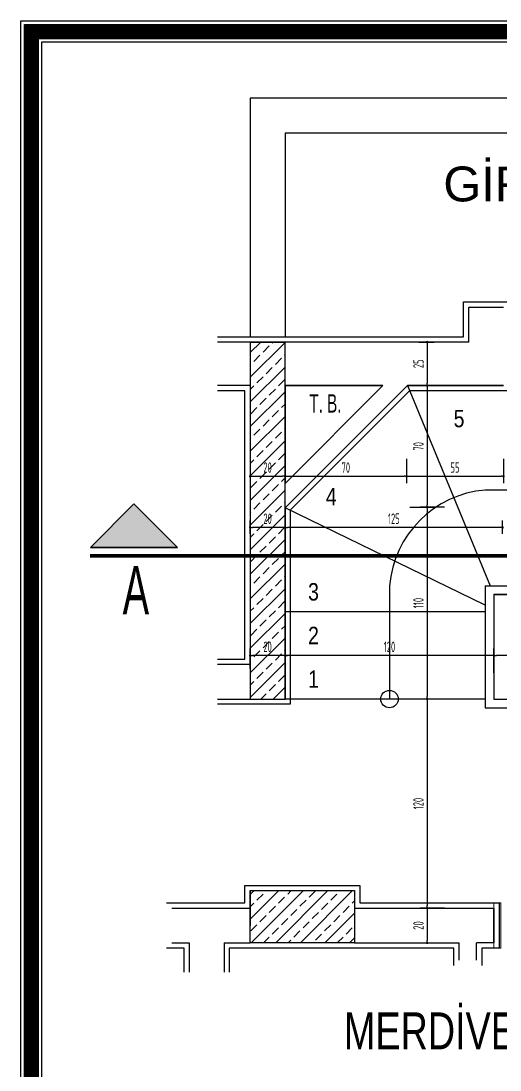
# Model space of a CAD drawing. Extents: x 41749 to 92598, y -24291 to 29432.
# Drawn here: x 87702 to 88390, y -22896 to -21391 of the extents above; entities that cross this region are included whole.
import ezdxf

# ---------------------------------------------------------------- set-up
doc = ezdxf.new("R2010")
doc.units = 0
doc.header["$MEASUREMENT"] = 0
doc.header["$PDMODE"] = 3
doc.linetypes.add('DASHED', pattern=[0.75, 0.5, -0.25])
doc.layers.get('0').update_dxf_attribs({"linetype": 'CONTINUOUS'})
doc.layers.get('Defpoints').update_dxf_attribs({"linetype": 'CONTINUOUS'})
for name, color, linetype in [('DUVAR', 6, 'CONTINUOUS'), ('İÇ ÖLÇÜ', 95, 'CONTINUOUS'), ('KOLON', 5, 'CONTINUOUS'), ('MAHAL', 21, 'CONTINUOUS'), ('MERBAS', 231, 'CONTINUOUS'), ('MERDIVEN', 3, 'CONTINUOUS'), ('pafta ismi', 4, 'CONTINUOUS'), ('SIVA', 7, 'CONTINUOUS'), ('tar', 12, 'CONTINUOUS'), ('YAZI', 7, 'CONTINUOUS')]:
    doc.layers.add(name, color=color, linetype=linetype)
doc.layers.add('KAPI-KASA', color=34, linetype='CONTINUOUS', lineweight=20)
doc.styles.add('2', font='swisscl.ttf', dxfattribs={"height": 13})
doc.styles.add('mahal', font='arial.ttf', dxfattribs={"height": 70})
doc.styles.add('OLCU', font='isocpeur.ttf', dxfattribs={"width": 0.59})
doc.styles.add('POZ', font='arial.ttf', dxfattribs={"width": 0.8, "height": 12.5})
doc.dimstyles.new('OLCU3', dxfattribs={"dimscale": 0.5, "dimtxt": 30, "dimasz": 7, "dimexe": 20, "dimexo": 0, "dimgap": 10, "dimtad": 1, "dimdec": 4, "dimrnd": 0.5, "dimdsep": 46, "dimtxsty": 'OLCU', "dimblk1": 'DOT', "dimblk2": 'DOT', "dimsah": 1, "dimcen": 0.09, "dimclrt": 4, "dimadec": 0, "dimazin": 0, "dimtfac": 1, "dimtdec": 4, "dimtix": 1, "dimtmove": 2, "dimatfit": 3, "dimfxl": 0, "dimtolj": 1, "dimtzin": 0, "dimarcsym": 0})

# ---------------------------------------------------------------- blocks, each defined once
blk = doc.blocks.new('DOT')
at = {"color": 0, "linetype": 'ByBlock'}
blk.add_line((-0.5, 0), (-1, 0), dxfattribs=at)
at = {"color": 0, "linetype": 'ByBlock', "const_width": 0.5}
blk.add_lwpolyline([(-0.25, 0, 1), (0.25, 0, 1)], format="xyb", close=True, dxfattribs=at)
blk = doc.blocks.new('*D2595')
at = {"layer": 'Defpoints', "color": 0, "transparency": 16777216}
for p in [(88031, -21944.5), (88081, -21944.5), (88081, -22044.2)]:
    blk.add_point(p, dxfattribs=at)
at = {"layer": 'İÇ ÖLÇÜ', "color": 0, "lineweight": -2, "transparency": 16777216}
for p, q in [((88031, -22019.2), (88031, -22054.2)), ((88081, -22019.2), (88081, -22054.2)), ((88034.5, -22044.2), (88077.5, -22044.2))]:
    blk.add_line(p, q, dxfattribs=at)
at = {"layer": 'İÇ ÖLÇÜ', "color": 0, "lineweight": -2, "transparency": 16777216, "xscale": 3.5, "yscale": 3.5, "zscale": 3.5, "rotation": 180}
blk.add_blockref('DOT', (88031, -22044.2), dxfattribs=at)
at = {"layer": 'İÇ ÖLÇÜ', "color": 0, "lineweight": -2, "transparency": 16777216, "xscale": 3.5, "yscale": 3.5, "zscale": 3.5}
blk.add_blockref('DOT', (88081, -22044.2), dxfattribs=at)
at = {"layer": 'İÇ ÖLÇÜ', "color": 4, "transparency": 16777216, "insert": (88056, -22031.7), "char_height": 15, "attachment_point": 5, "style": 'OLCU'}
blk.add_mtext('\\A1;20', dxfattribs=at)
blk = doc.blocks.new('*D2596')
at = {"layer": 'Defpoints', "color": 0, "transparency": 16777216}
for p in [(88255.5, -21914), (88081, -21944.5), (88255.5, -22044.2)]:
    blk.add_point(p, dxfattribs=at)
at = {"layer": 'İÇ ÖLÇÜ', "color": 0, "lineweight": -2, "transparency": 16777216}
for p, q in [((88081, -22019.2), (88081, -22054.2)), ((88255.5, -22019.2), (88255.5, -22054.2)), ((88084.5, -22044.2), (88252, -22044.2))]:
    blk.add_line(p, q, dxfattribs=at)
at = {"layer": 'İÇ ÖLÇÜ', "color": 0, "lineweight": -2, "transparency": 16777216, "xscale": 3.5, "yscale": 3.5, "zscale": 3.5, "rotation": 180}
blk.add_blockref('DOT', (88081, -22044.2), dxfattribs=at)
at = {"layer": 'İÇ ÖLÇÜ', "color": 0, "lineweight": -2, "transparency": 16777216, "xscale": 3.5, "yscale": 3.5, "zscale": 3.5}
blk.add_blockref('DOT', (88255.5, -22044.2), dxfattribs=at)
at = {"layer": 'İÇ ÖLÇÜ', "color": 4, "transparency": 16777216, "insert": (88168.3, -22031.7), "char_height": 15, "attachment_point": 5, "style": 'OLCU'}
blk.add_mtext('\\A1;70', dxfattribs=at)
blk = doc.blocks.new('*D2597')
at = {"layer": 'Defpoints', "color": 0, "transparency": 16777216}
for p in [(88394.8, -21857.7), (88255.5, -21914), (88394.8, -22044.2)]:
    blk.add_point(p, dxfattribs=at)
at = {"layer": 'İÇ ÖLÇÜ', "color": 0, "lineweight": -2, "transparency": 16777216}
for p, q in [((88255.5, -22019.2), (88255.5, -22054.2)), ((88394.8, -22019.2), (88394.8, -22054.2)), ((88259, -22044.2), (88391.3, -22044.2))]:
    blk.add_line(p, q, dxfattribs=at)
at = {"layer": 'İÇ ÖLÇÜ', "color": 0, "lineweight": -2, "transparency": 16777216, "xscale": 3.5, "yscale": 3.5, "zscale": 3.5, "rotation": 180}
blk.add_blockref('DOT', (88255.5, -22044.2), dxfattribs=at)
at = {"layer": 'İÇ ÖLÇÜ', "color": 0, "lineweight": -2, "transparency": 16777216, "xscale": 3.5, "yscale": 3.5, "zscale": 3.5}
blk.add_blockref('DOT', (88394.8, -22044.2), dxfattribs=at)
at = {"layer": 'İÇ ÖLÇÜ', "color": 4, "transparency": 16777216, "insert": (88325.1, -22031.7), "char_height": 15, "attachment_point": 5, "style": 'OLCU'}
blk.add_mtext('\\A1;55', dxfattribs=at)
blk = doc.blocks.new('*D2605')
at = {"layer": 'Defpoints', "color": 0, "transparency": 16777216}
for p in [(88081, -22117.6), (88081, -22127), (88393.5, -22127)]:
    blk.add_point(p, dxfattribs=at)
at = {"layer": 'İÇ ÖLÇÜ', "color": 0, "lineweight": -2, "transparency": 16777216}
for p, q in [((88081, -22127), (88081, -22107.6)), ((88390, -22117.6), (88084.5, -22117.6)), ((88393.5, -22127), (88393.5, -22107.6))]:
    blk.add_line(p, q, dxfattribs=at)
at = {"layer": 'İÇ ÖLÇÜ', "color": 0, "lineweight": -2, "transparency": 16777216, "xscale": 3.5, "yscale": 3.5, "zscale": 3.5, "rotation": 180}
blk.add_blockref('DOT', (88081, -22117.6), dxfattribs=at)
at = {"layer": 'İÇ ÖLÇÜ', "color": 0, "lineweight": -2, "transparency": 16777216, "xscale": 3.5, "yscale": 3.5, "zscale": 3.5}
blk.add_blockref('DOT', (88393.5, -22117.6), dxfattribs=at)
at = {"layer": 'İÇ ÖLÇÜ', "color": 4, "transparency": 16777216, "insert": (88237.3, -22105.1), "char_height": 15, "attachment_point": 5, "style": 'OLCU'}
blk.add_mtext('\\A1;125', dxfattribs=at)
blk = doc.blocks.new('*D2606')
at = {"layer": 'Defpoints', "color": 0, "transparency": 16777216}
for p in [(88031, -22117.6), (88031, -22127), (88081, -22127)]:
    blk.add_point(p, dxfattribs=at)
at = {"layer": 'İÇ ÖLÇÜ', "color": 0, "lineweight": -2, "transparency": 16777216}
for p, q in [((88031, -22127), (88031, -22107.6)), ((88077.5, -22117.6), (88034.5, -22117.6)), ((88081, -22127), (88081, -22107.6))]:
    blk.add_line(p, q, dxfattribs=at)
at = {"layer": 'İÇ ÖLÇÜ', "color": 0, "lineweight": -2, "transparency": 16777216, "xscale": 3.5, "yscale": 3.5, "zscale": 3.5, "rotation": 180}
blk.add_blockref('DOT', (88031, -22117.6), dxfattribs=at)
at = {"layer": 'İÇ ÖLÇÜ', "color": 0, "lineweight": -2, "transparency": 16777216, "xscale": 3.5, "yscale": 3.5, "zscale": 3.5}
blk.add_blockref('DOT', (88081, -22117.6), dxfattribs=at)
at = {"layer": 'İÇ ÖLÇÜ', "color": 4, "transparency": 16777216, "insert": (88056, -22105.1), "char_height": 15, "attachment_point": 5, "style": 'OLCU'}
blk.add_mtext('\\A1;20', dxfattribs=at)
blk = doc.blocks.new('*D2609')
at = {"layer": 'Defpoints', "color": 0, "transparency": 16777216}
for p in [(88381, -22301.5), (88381, -22334.5), (88706, -22334.5)]:
    blk.add_point(p, dxfattribs=at)
at = {"layer": 'İÇ ÖLÇÜ', "color": 0, "lineweight": -2, "transparency": 16777216}
for p, q in [((88381, -22326.5), (88381, -22291.5)), ((88706, -22326.5), (88706, -22291.5)), ((88702.5, -22301.5), (88384.5, -22301.5))]:
    blk.add_line(p, q, dxfattribs=at)
at = {"layer": 'İÇ ÖLÇÜ', "color": 0, "lineweight": -2, "transparency": 16777216, "xscale": 3.5, "yscale": 3.5, "zscale": 3.5, "rotation": 180}
blk.add_blockref('DOT', (88381, -22301.5), dxfattribs=at)
at = {"layer": 'İÇ ÖLÇÜ', "color": 0, "lineweight": -2, "transparency": 16777216, "xscale": 3.5, "yscale": 3.5, "zscale": 3.5}
blk.add_blockref('DOT', (88706, -22301.5), dxfattribs=at)
at = {"layer": 'İÇ ÖLÇÜ', "color": 4, "transparency": 16777216, "insert": (88543.5, -22289), "char_height": 15, "attachment_point": 5, "style": 'OLCU'}
blk.add_mtext('\\A1;130', dxfattribs=at)
blk = doc.blocks.new('*D2610')
at = {"layer": 'Defpoints', "color": 0, "transparency": 16777216}
for p in [(88081, -22301.5), (88081, -22320.3), (88381, -22334.5)]:
    blk.add_point(p, dxfattribs=at)
at = {"layer": 'İÇ ÖLÇÜ', "color": 0, "lineweight": -2, "transparency": 16777216}
for p, q in [((88081, -22320.3), (88081, -22291.5)), ((88381, -22326.5), (88381, -22291.5)), ((88377.5, -22301.5), (88084.5, -22301.5))]:
    blk.add_line(p, q, dxfattribs=at)
at = {"layer": 'İÇ ÖLÇÜ', "color": 0, "lineweight": -2, "transparency": 16777216, "xscale": 3.5, "yscale": 3.5, "zscale": 3.5, "rotation": 180}
blk.add_blockref('DOT', (88081, -22301.5), dxfattribs=at)
at = {"layer": 'İÇ ÖLÇÜ', "color": 0, "lineweight": -2, "transparency": 16777216, "xscale": 3.5, "yscale": 3.5, "zscale": 3.5}
blk.add_blockref('DOT', (88381, -22301.5), dxfattribs=at)
at = {"layer": 'İÇ ÖLÇÜ', "color": 4, "transparency": 16777216, "insert": (88231, -22289), "char_height": 15, "attachment_point": 5, "style": 'OLCU'}
blk.add_mtext('\\A1;120', dxfattribs=at)
blk = doc.blocks.new('*D2611')
at = {"layer": 'Defpoints', "color": 0, "transparency": 16777216}
for p in [(88031, -22301.5), (88031, -22320.3), (88081, -22320.3)]:
    blk.add_point(p, dxfattribs=at)
at = {"layer": 'İÇ ÖLÇÜ', "color": 0, "lineweight": -2, "transparency": 16777216}
for p, q in [((88031, -22320.3), (88031, -22291.5)), ((88081, -22320.3), (88081, -22291.5)), ((88077.5, -22301.5), (88034.5, -22301.5))]:
    blk.add_line(p, q, dxfattribs=at)
at = {"layer": 'İÇ ÖLÇÜ', "color": 0, "lineweight": -2, "transparency": 16777216, "xscale": 3.5, "yscale": 3.5, "zscale": 3.5, "rotation": 180}
blk.add_blockref('DOT', (88031, -22301.5), dxfattribs=at)
at = {"layer": 'İÇ ÖLÇÜ', "color": 0, "lineweight": -2, "transparency": 16777216, "xscale": 3.5, "yscale": 3.5, "zscale": 3.5}
blk.add_blockref('DOT', (88081, -22301.5), dxfattribs=at)
at = {"layer": 'İÇ ÖLÇÜ', "color": 4, "transparency": 16777216, "insert": (88056, -22289), "char_height": 15, "attachment_point": 5, "style": 'OLCU'}
blk.add_mtext('\\A1;20', dxfattribs=at)
blk = doc.blocks.new('*D2614')
at = {"layer": 'Defpoints', "color": 0, "transparency": 16777216}
for p in [(88273.4, -21851.5), (88273.4, -21914), (88285.1, -21914)]:
    blk.add_point(p, dxfattribs=at)
at = {"layer": 'İÇ ÖLÇÜ', "color": 0, "lineweight": -2, "transparency": 16777216}
for p, q in [((88273.4, -21851.5), (88295.1, -21851.5)), ((88285.1, -21855), (88285.1, -21910.5)), ((88273.4, -21914), (88295.1, -21914))]:
    blk.add_line(p, q, dxfattribs=at)
at = {"layer": 'İÇ ÖLÇÜ', "color": 0, "lineweight": -2, "transparency": 16777216, "xscale": 3.5, "yscale": 3.5, "zscale": 3.5}
for p, rotation in [((88285.1, -21851.5), 90), ((88285.1, -21914), 270)]:
    blk.add_blockref('DOT', p, dxfattribs=dict(at, rotation=rotation))
at = {"layer": 'İÇ ÖLÇÜ', "color": 4, "transparency": 16777216, "insert": (88272.6, -21882.7), "char_height": 15, "attachment_point": 5, "rotation": 90, "style": 'OLCU'}
blk.add_mtext('\\A1;25', dxfattribs=at)
blk = doc.blocks.new('*D2615')
at = {"layer": 'Defpoints', "color": 0, "transparency": 16777216}
for p in [(88273.4, -21914), (88081, -22088.5), (88285.1, -22088.5)]:
    blk.add_point(p, dxfattribs=at)
at = {"layer": 'İÇ ÖLÇÜ', "color": 0, "lineweight": -2, "transparency": 16777216}
for p, q in [((88273.4, -21914), (88295.1, -21914)), ((88285.1, -21917.5), (88285.1, -22085)), ((88260.1, -22088.5), (88295.1, -22088.5))]:
    blk.add_line(p, q, dxfattribs=at)
at = {"layer": 'İÇ ÖLÇÜ', "color": 0, "lineweight": -2, "transparency": 16777216, "xscale": 3.5, "yscale": 3.5, "zscale": 3.5}
for p, rotation in [((88285.1, -21914), 90), ((88285.1, -22088.5), 270)]:
    blk.add_blockref('DOT', p, dxfattribs=dict(at, rotation=rotation))
at = {"layer": 'İÇ ÖLÇÜ', "color": 4, "transparency": 16777216, "insert": (88272.6, -22001.2), "char_height": 15, "attachment_point": 5, "rotation": 90, "style": 'OLCU'}
blk.add_mtext('\\A1;70', dxfattribs=at)
blk = doc.blocks.new('*D2616')
at = {"layer": 'Defpoints', "color": 0, "transparency": 16777216}
for p in [(88340.5, -22364), (88285.1, -22664), (88340.5, -22664)]:
    blk.add_point(p, dxfattribs=at)
at = {"layer": 'İÇ ÖLÇÜ', "color": 0, "lineweight": -2, "transparency": 16777216}
for p, q in [((88310.1, -22364), (88275.1, -22364)), ((88285.1, -22367.5), (88285.1, -22660.5)), ((88310.1, -22664), (88275.1, -22664))]:
    blk.add_line(p, q, dxfattribs=at)
at = {"layer": 'İÇ ÖLÇÜ', "color": 0, "lineweight": -2, "transparency": 16777216, "xscale": 3.5, "yscale": 3.5, "zscale": 3.5}
for p, rotation in [((88285.1, -22364), 90), ((88285.1, -22664), 270)]:
    blk.add_blockref('DOT', p, dxfattribs=dict(at, rotation=rotation))
at = {"layer": 'İÇ ÖLÇÜ', "color": 4, "transparency": 16777216, "insert": (88272.6, -22514), "char_height": 15, "attachment_point": 5, "rotation": 90, "style": 'OLCU'}
blk.add_mtext('\\A1;120', dxfattribs=at)
blk = doc.blocks.new('*D2617')
at = {"layer": 'Defpoints', "color": 0, "transparency": 16777216}
for p in [(88340.5, -22664), (88256, -22714), (88285.1, -22714)]:
    blk.add_point(p, dxfattribs=at)
at = {"layer": 'İÇ ÖLÇÜ', "color": 0, "lineweight": -2, "transparency": 16777216}
for p, q in [((88310.1, -22664), (88275.1, -22664)), ((88285.1, -22667.5), (88285.1, -22710.5)), ((88260.1, -22714), (88295.1, -22714))]:
    blk.add_line(p, q, dxfattribs=at)
at = {"layer": 'İÇ ÖLÇÜ', "color": 0, "lineweight": -2, "transparency": 16777216, "xscale": 3.5, "yscale": 3.5, "zscale": 3.5}
for p, rotation in [((88285.1, -22664), 90), ((88285.1, -22714), 270)]:
    blk.add_blockref('DOT', p, dxfattribs=dict(at, rotation=rotation))
at = {"layer": 'İÇ ÖLÇÜ', "color": 4, "transparency": 16777216, "insert": (88272.6, -22689), "char_height": 15, "attachment_point": 5, "rotation": 90, "style": 'OLCU'}
blk.add_mtext('\\A1;20', dxfattribs=at)
blk = doc.blocks.new('*D2627')
at = {"layer": 'Defpoints', "color": 0, "transparency": 16777216}
for p in [(88310.1, -22088.5), (88285.1, -22364), (88340.5, -22364)]:
    blk.add_point(p, dxfattribs=at)
at = {"layer": 'İÇ ÖLÇÜ', "color": 0, "lineweight": -2, "transparency": 16777216}
for p, q in [((88310.1, -22088.5), (88275.1, -22088.5)), ((88285.1, -22092), (88285.1, -22360.5)), ((88310.1, -22364), (88275.1, -22364))]:
    blk.add_line(p, q, dxfattribs=at)
at = {"layer": 'İÇ ÖLÇÜ', "color": 0, "lineweight": -2, "transparency": 16777216, "xscale": 3.5, "yscale": 3.5, "zscale": 3.5}
for p, rotation in [((88285.1, -22088.5), 90), ((88285.1, -22364), 270)]:
    blk.add_blockref('DOT', p, dxfattribs=dict(at, rotation=rotation))
at = {"layer": 'İÇ ÖLÇÜ', "color": 4, "transparency": 16777216, "insert": (88272.6, -22226.2), "char_height": 15, "attachment_point": 5, "rotation": 90, "style": 'OLCU'}
blk.add_mtext('\\A1;110', dxfattribs=at)

msp = doc.modelspace()

# ---------------------------------------------------------------- hatches: boundary and pattern name
at = {"layer": 'KOLON'}
msp.add_hatch(color=256, dxfattribs=at).paths.add_polyline_path([(87864.02571, -22083.78062), (87801.52571, -22146.28062), (87926.52571, -22146.28062)])
at = {"layer": 'tar'}
h = msp.add_hatch(dxfattribs=at)
h.set_pattern_fill('ANSI33', color=256, scale=100, style=0)
h.set_pattern_definition([(45, (-46000.31, 33889.37), (-17.6776695, 17.6776695), []), (45, (-45982.632, 33889.37), (-17.6776695, 17.6776695), [12.5, -6.25])])
h.paths.add_polyline_path([(88081.0318, -21851.4803), (88056.0318, -21851.4803), (88031.0318, -21851.4803), (88031.0318, -22363.9803), (88081.0318, -22363.9803)])
h.paths.add_polyline_path([(89056.0318, -21851.4803), (88981.0318, -21851.4803), (88981.0318, -22001.4803), (89056.0318, -22001.4803)])
h.paths.add_polyline_path([(88181.0318, -22638.9803), (88031.0318, -22638.9803), (88031.0318, -22713.9803), (88181.0318, -22713.9803)])
h.paths.add_polyline_path([(89056.0318, -22638.9803), (88906.0318, -22638.9803), (88906.0318, -22713.9803), (89056.0318, -22713.9803)])

# ---------------------------------------------------------------- linework, layer by layer
at = {"layer": 'DUVAR'}
for p, q in [((88344.7818, -21851.4803), (88344.7818, -21801.4803)), ((88344.7818, -21801.4803), (88394.7818, -21801.4803)), ((88031.0318, -21851.4803), (87984.17683, -21851.4803)), ((88344.7818, -21851.4803), (88081.0318, -21851.4803)), ((88344.7818, -21851.4803), (88081.0318, -21851.4803)), ((88031.0318, -21913.9803), (87984.17683, -21913.9803)), ((88031.0318, -21913.9803), (87984.17683, -21913.9803)), ((88031.0318, -21913.9803), (88031.0318, -22313.9803)), ((88031.0318, -21913.9803), (88031.0318, -22313.9803)), ((88081.0318, -21913.9803), (88221.41239, -21913.9803)), ((88221.41239, -21913.9803), (88081.0318, -21913.9803)), ((88081.0318, -22089.71624), (88256.76773, -21913.9803)), ((88081.0318, -22054.3609), (88221.41239, -21913.9803)), ((88081.0318, -21913.9803), (88081.0318, -22054.3609)), ((88081.0318, -21913.9803), (88081.0318, -22054.3609)), ((88221.41239, -21913.9803), (88081.0318, -21913.9803)), ((88256.76773, -21913.9803), (88394.7818, -21913.9803)), ((88394.7818, -21913.9803), (88256.76773, -21913.9803)), ((88394.7818, -21913.9803), (88256.76773, -21913.9803)), ((88081.0318, -22089.71624), (88081.0318, -22363.9803)), ((88081.0318, -22089.71624), (88081.0318, -22363.9803)), ((87984.17683, -22313.9803), (88031.0318, -22313.9803)), ((87984.17683, -22363.9803), (88081.0318, -22363.9803)), ((87918.5318, -22663.9803), (88031.0318, -22663.9803)), ((87918.5318, -22663.9803), (87943.5318, -22663.9803)), ((88181.0318, -22663.9803), (88381.03179, -22663.9803)), ((88381.03179, -22663.9803), (88381.03179, -22713.9803)), ((88381.03179, -22663.9803), (88381.03179, -22713.9803)), ((88381.03179, -22713.98039), (88381.03179, -22663.98039)), ((88381.03179, -22713.98039), (88381.03179, -22663.98039)), ((88381.03179, -22713.98039), (88381.03179, -22663.98039)), ((88381.03179, -22663.98039), (88381.03179, -22713.98039)), ((88381.03179, -22713.98039), (88381.03179, -22663.98039)), ((88381.03179, -22663.98039), (88381.03179, -22713.98039)), ((88381.03179, -22713.98039), (88381.03179, -22663.98039)), ((88381.03179, -22713.98039), (88381.03179, -22663.98039)), ((88381.03179, -22713.98039), (88381.03179, -22663.98039)), ((88381.03179, -22663.98039), (88381.03179, -22713.98039)), ((87918.5318, -22713.9803), (87943.5318, -22713.9803)), ((87943.5318, -22713.9803), (87943.5318, -22755.85961)), ((87993.5318, -22713.9803), (87993.5318, -22755.85961)), ((87993.5318, -22713.9803), (88031.0318, -22713.9803)), ((88181.0318, -22713.9803), (88331.03179, -22713.9803)), ((88331.03179, -22738.9803), (88331.03179, -22713.9803)), ((88381.03179, -22713.9803), (88356.03179, -22713.9803)), ((88356.03179, -22738.9803), (88356.03179, -22713.9803))]:
    msp.add_line(p, q, dxfattribs=at)
at = {"layer": 'KAPI-KASA'}
msp.add_lwpolyline([(88391.03179, -22721.48039), (88381.03179, -22721.48039), (88381.03179, -22656.48039), (88391.03179, -22656.48039), (88391.03179, -22721.48039)], close=True, dxfattribs=at)
at = {"layer": 'KOLON'}
for p, q in [((88031.0318, -21851.4803), (88081.0318, -21851.4803)), ((88081.0318, -21851.4803), (88031.0318, -21851.4803)), ((88031.0318, -21851.4803), (88031.0318, -22363.9803)), ((88056.0318, -21851.4803), (88081.0318, -21851.4803)), ((88081.0318, -22363.9803), (88081.0318, -21851.4803)), ((87801.52571, -22146.28062), (87864.02571, -22083.78062)), ((87926.52571, -22146.28062), (87864.02571, -22083.78062)), ((87864.02571, -22083.78062), (87926.52571, -22146.28062)), ((87801.52571, -22146.28062), (87926.52571, -22146.28062)), ((87926.52571, -22146.28062), (87801.52571, -22146.28062)), ((88031.0318, -22363.9803), (88081.0318, -22363.9803)), ((88031.0318, -22638.9803), (88031.0318, -22688.9803)), ((88031.0318, -22713.9803), (88031.0318, -22638.9803)), ((88031.0318, -22638.9803), (88181.0318, -22638.9803)), ((88181.0318, -22638.9803), (88181.0318, -22713.9803)), ((88181.0318, -22713.9803), (88031.0318, -22713.9803))]:
    msp.add_line(p, q, dxfattribs=at)
at = {"layer": 'MAHAL'}
for points in [[(89031.03171, -21843.9803), (89031.03171, -21501.4803), (88031.03171, -21501.4803), (88031.03171, -21843.9803)], [(88981.03171, -21843.9803), (88981.03171, -21551.4803), (88081.03171, -21551.4803), (88081.03171, -21843.9803)], [(88981.03171, -21843.9803), (88981.03171, -21551.4803), (88081.03171, -21551.4803), (88081.03171, -21843.9803)]]:
    msp.add_lwpolyline(points, dxfattribs=at)
at = {"layer": 'MERBAS'}
for points in [[(87701.83095, -24290.68394), (87701.83095, -21390.68394), (92597.79335, -21390.68394), (92597.79335, -24290.68394)], [(87706.83095, -24285.68394), (87706.83095, -21395.68394), (92592.79335, -21395.68394), (92592.79335, -24285.68394)], [(87726.83095, -24265.68394), (87726.83095, -21415.68394), (92572.79335, -21415.68394), (92572.79335, -24265.68394)], [(87731.83095, -24260.68394), (87731.83095, -21420.68394), (92567.79335, -21420.68394), (92567.79335, -24260.68394)]]:
    msp.add_lwpolyline(points, close=True, dxfattribs=at)
at = {"layer": 'MERBAS', "const_width": 20}
msp.add_lwpolyline([(87716.83095, -24275.68394), (87716.83095, -21405.68394), (92582.79335, -21405.68394), (92582.79335, -24275.68394)], close=True, dxfattribs=at)
at = {"layer": 'MERBAS', "linetype": 'DASHED', "ltscale": 40, "const_width": 5}
msp.add_lwpolyline([(87800.93073, -22158.35378), (89249.01238, -22158.35378)], dxfattribs=at)
at = {"layer": 'MERDIVEN'}
for p, q in [((88256.76773, -21913.9803), (88375.73266, -22201.4803)), ((88368.5318, -22229.29785), (88081.0318, -22089.71624)), ((88368.5318, -22201.4803), (88543.5318, -22201.4803)), ((88368.5318, -22201.4803), (88368.5318, -22376.4803)), ((88381.0318, -22213.9803), (88706.0318, -22213.9803)), ((88381.0318, -22213.9803), (88381.0318, -22363.9803)), ((88368.5318, -22238.9803), (88081.0318, -22238.9803)), ((88368.5318, -22301.4803), (88081.0318, -22301.4803)), ((88368.5318, -22363.9803), (88081.0318, -22363.9803)), ((88381.0318, -22363.9803), (88706.0318, -22363.9803)), ((88368.5318, -22376.4803), (88718.5318, -22376.4803))]:
    msp.add_line(p, q, dxfattribs=at)
for points in [[(88718.53179, -22063.9803), (88368.5318, -22063.9803)], [(88231.0318, -22201.4803), (88231.0318, -22363.9803)]]:
    msp.add_lwpolyline(points, dxfattribs=at)
msp.add_lwpolyline([(88706.0318, -22213.9803), (88381.0318, -22213.9803), (88381.0318, -22363.9803), (88706.0318, -22363.9803)], close=True, dxfattribs=at)
msp.add_circle((88231.0318, -22363.9803), 12.5, dxfattribs=at)
msp.add_arc((88381.0318, -22213.9803), 150.51993, 94.76364175, 175.23635819, dxfattribs=at)
at = {"layer": 'SIVA'}
for p, q in [((88337.2818, -21843.9803), (88337.2818, -21793.9803)), ((88337.2818, -21793.9803), (88402.2818, -21793.9803)), ((87984.17683, -21843.9803), (88023.53174, -21843.9803)), ((88023.53174, -21843.9803), (88023.53174, -21843.9803)), ((88023.53174, -21843.9803), (88088.54448, -21843.9803)), ((88088.54448, -21843.9803), (88088.54448, -21843.9803)), ((88088.54448, -21843.9803), (88337.2818, -21843.9803)), ((88023.5318, -21921.4803), (87984.17683, -21921.4803)), ((88023.5318, -22306.4803), (88023.5318, -21921.4803)), ((88081.0318, -22054.3609), (88081.0318, -21913.9803)), ((88081.0318, -21913.9803), (88221.41239, -21913.9803)), ((88221.41239, -21913.9803), (88081.0318, -22054.3609)), ((88221.41239, -21913.9803), (88081.0318, -22054.3609)), ((88081.0318, -22054.3609), (88081.0318, -21913.9803)), ((88081.0318, -21913.9803), (88221.41239, -21913.9803)), ((88259.87433, -21921.4803), (88088.5318, -22092.82284)), ((88402.2818, -21921.4803), (88259.87433, -21921.4803)), ((87801.52571, -22146.28062), (87864.02571, -22083.78062)), ((87864.02571, -22083.78062), (87926.52571, -22146.28062)), ((88088.5318, -22092.82284), (88088.5318, -22371.4803)), ((87926.52571, -22146.28062), (87801.52571, -22146.28062)), ((87984.17683, -22306.4803), (88023.5318, -22306.4803)), ((88031.0318, -22371.4803), (87984.17683, -22371.4803)), ((88088.5318, -22371.4803), (88031.0318, -22371.4803)), ((88023.5318, -22656.4803), (88023.5318, -22631.4803)), ((88023.5318, -22631.4803), (88188.5318, -22631.4803)), ((88188.5318, -22631.4803), (88188.5318, -22656.4803)), ((87911.0318, -22656.4803), (87943.5318, -22656.4803)), ((87943.5318, -22656.4803), (88023.5318, -22656.4803)), ((88188.5318, -22656.4803), (88388.53179, -22656.4803)), ((88388.53179, -22656.4803), (88388.53179, -22721.4803)), ((87936.0318, -22721.4803), (87911.0318, -22721.4803)), ((87936.0318, -22731.4803), (87936.0318, -22721.4803)), ((87936.0318, -22755.85961), (87936.0318, -22721.4803)), ((88001.0318, -22721.4803), (88001.0318, -22755.85961)), ((88001.0318, -22721.4803), (88001.0318, -22731.4803)), ((88181.0318, -22721.4803), (88001.0318, -22721.4803)), ((88031.0318, -22721.4803), (88001.0318, -22721.4803)), ((88323.53179, -22721.4803), (88181.0318, -22721.4803)), ((88323.53179, -22746.4803), (88323.53179, -22721.4803)), ((88388.53179, -22721.4803), (88363.53179, -22721.4803)), ((88363.53179, -22721.4803), (88363.53179, -22746.4803))]:
    msp.add_line(p, q, dxfattribs=at)

# ---------------------------------------------------------------- texts
at = {"layer": 'MAHAL', "insert": (88545.08447, -21590.67632), "char_height": 50, "width": 795.74, "attachment_point": 5, "style": 'mahal'}
msp.add_mtext('\\PGİRİŞ SAÇAĞI', dxfattribs=at)
at = {"layer": 'pafta ismi', "style": '2'}
msp.add_text('MERDİVEN PLANI DETAYI Ö:1/20', height=52.92, dxfattribs=at).set_placement((88165.56991, -22866.68532))
at = {"layer": 'YAZI', "insert": (88139.08763, -21939.56626), "char_height": 26.4, "width": 459.37584, "attachment_point": 5, "rotation": 0.00000001, "style": 'OLCU'}
msp.add_mtext('{\\fArial|b0|i0|c162|p34;T. B.}', dxfattribs=at)
at = {"layer": 'YAZI', "attachment_point": 5}
for s, insert, char_height, width, style in [('5', (88330.92322, -21961.5405), 25, 84.7943328, 'POZ'), ('4', (88147.38921, -22073.31665), 25, 84.7943328, 'POZ'), ('{\\fArial|b0|i0|c162|p34;A}', (87866.81886, -22207.69228), 69.12, 1202.729472, 'OLCU'), ('3', (88121.9166, -22210.21373), 25, 84.7943328, 'POZ'), ('2', (88121.9166, -22272.71373), 25, 84.7943328, 'POZ'), ('1', (88121.9166, -22335.21373), 25, 84.7943328, 'POZ')]:
    msp.add_mtext(s, dxfattribs=dict(at, insert=insert, char_height=char_height, width=width, style=style))

# ---------------------------------------------------------------- dimensions: what is measured, and where the dimension line sits
at = {"layer": 'İÇ ÖLÇÜ'}
dim = msp.add_linear_dim(base=(88394.7818, -22044.23199), p1=(88255.51773, -21913.9803), p2=(88394.7818, -21857.7303), text='55', dimstyle='OLCU3', override={"dimlfac": 0.4}, dxfattribs=at)
dim.commit()
dim.dimension.update_dxf_attribs({"geometry": '*D2597', "text_midpoint": (88325.14976, -22031.73199)})
for base, p1, p2, picture, middle in [((88285.10018, -21913.9803), (88273.37551, -21851.4803), (88273.37551, -21913.9803), '*D2614', (88272.60018, -21882.7303)), ((88285.10018, -22088.46624), (88273.37551, -21913.9803), (88081.0318, -22088.46624), '*D2615', (88272.60018, -22001.22327)), ((88285.10018, -22363.9803), (88310.10018, -22088.46624), (88340.47691, -22363.9803), '*D2627', (88272.60018, -22226.22327)), ((88285.10018, -22663.9803), (88340.47691, -22363.9803), (88340.47691, -22663.9803), '*D2616', (88272.60018, -22513.9803)), ((88285.10018, -22713.9803), (88340.47691, -22663.9803), (88256.0318, -22713.9803), '*D2617', (88272.60018, -22688.9803))]:
    dim = msp.add_linear_dim(base=base, p1=p1, p2=p2, angle=90, dimstyle='OLCU3', override={"dimlfac": 0.4}, dxfattribs=at)
    dim.commit()
    dim.dimension.update_dxf_attribs({"geometry": picture, "text_midpoint": middle})
for base, p1, p2, picture, middle in [((88255.51773, -22044.23199), (88081.0318, -21944.46611), (88255.51773, -21913.9803), '*D2596', (88168.27476, -22031.73199)), ((88081.0318, -22044.23199), (88031.0318, -21944.46611), (88081.0318, -21944.46611), '*D2595', (88056.0318, -22031.73199)), ((88031.0318, -22117.56511), (88081.0318, -22127.02346), (88031.0318, -22127.02346), '*D2606', (88056.0318, -22105.06511)), ((88081.0318, -22117.56511), (88393.5318, -22127.02346), (88081.0318, -22127.02346), '*D2605', (88237.2818, -22105.06511)), ((88031.0318, -22301.4803), (88081.0318, -22320.30875), (88031.0318, -22320.30875), '*D2611', (88056.0318, -22288.9803)), ((88081.0318, -22301.4803), (88381.0318, -22334.54086), (88081.0318, -22320.30875), '*D2610', (88231.0318, -22288.9803)), ((88381.0318, -22301.4803), (88706.0318, -22334.54086), (88381.0318, -22334.54086), '*D2609', (88543.5318, -22288.9803))]:
    dim = msp.add_linear_dim(base=base, p1=p1, p2=p2, dimstyle='OLCU3', override={"dimlfac": 0.4}, dxfattribs=at)
    dim.commit()
    dim.dimension.update_dxf_attribs({"geometry": picture, "text_midpoint": middle})

doc.saveas('drawing.dxf')
